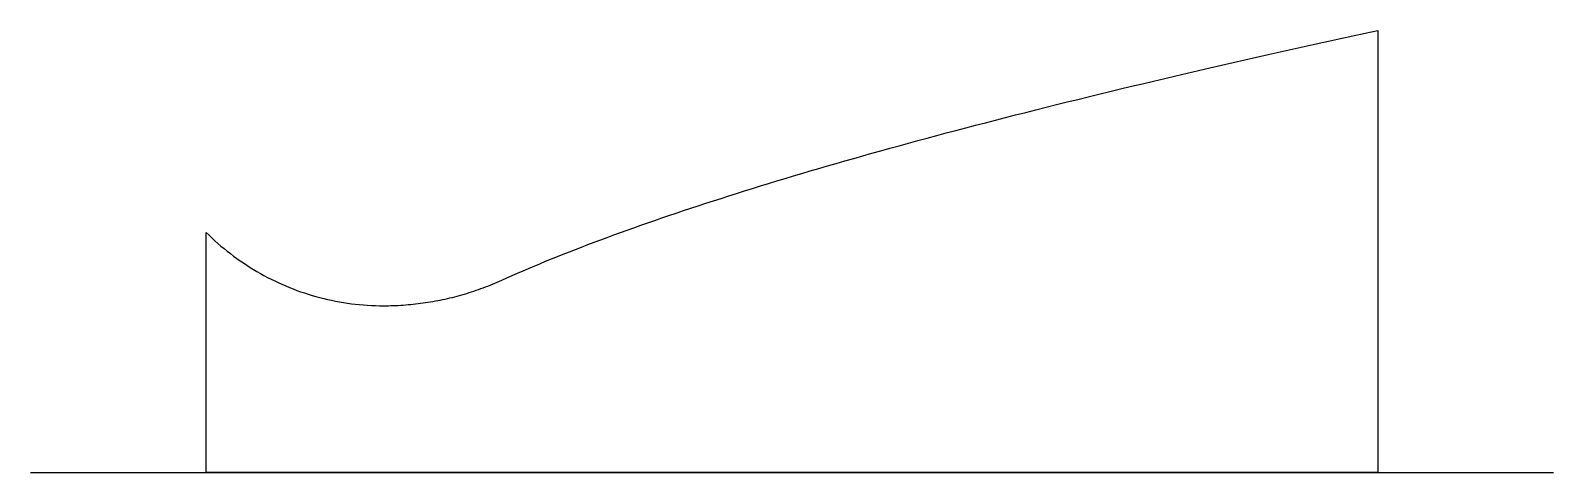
# Model space of a CAD drawing. Header units: millimetres. Extents: x -10 to 33.3, y 0 to 12.6.
import ezdxf

# ---------------------------------------------------------------- set-up
doc = ezdxf.new("R2010")
doc.units = ezdxf.units.MM
doc.layers.add('AXIS_REF', color=1, linetype='Continuous')
doc.layers.add('NOZZLE_PROFILE', color=4, linetype='Continuous')

msp = doc.modelspace()

# ---------------------------------------------------------------- linework, layer by layer
at = {"layer": 'AXIS_REF'}
msp.add_line((-10.038, 0), (33.283, 0), dxfattribs=at)
at = {"layer": 'NOZZLE_PROFILE'}
msp.add_lwpolyline([(-5.038, 6.837), (-4.957, 6.757), (-4.874, 6.678), (-4.79, 6.601), (-4.705, 6.524), (-4.619, 6.45), (-4.531, 6.376), (-4.442, 6.304), (-4.353, 6.234), (-4.262, 6.165), (-4.169, 6.097), (-4.076, 6.031), (-3.982, 5.967), (-3.887, 5.904), (-3.791, 5.842), (-3.694, 5.782), (-3.595, 5.724), (-3.496, 5.667), (-3.396, 5.612), (-3.296, 5.558), (-3.194, 5.506), (-3.091, 5.456), (-2.988, 5.407), (-2.884, 5.36), (-2.779, 5.314), (-2.674, 5.271), (-2.568, 5.229), (-2.461, 5.188), (-2.353, 5.15), (-2.245, 5.113), (-2.136, 5.078), (-2.027, 5.044), (-1.918, 5.013), (-1.807, 4.983), (-1.697, 4.955), (-1.585, 4.929), (-1.474, 4.904), (-1.362, 4.881), (-1.25, 4.86), (-1.137, 4.841), (-1.024, 4.824), (-0.911, 4.808), (-0.798, 4.795), (-0.684, 4.783), (-0.57, 4.773), (-0.457, 4.765), (-0.342, 4.758), (-0.228, 4.754), (-0.114, 4.751), (0, 4.75), (0.071, 4.75), (0.142, 4.751), (0.212, 4.753), (0.283, 4.755), (0.354, 4.758), (0.424, 4.761), (0.495, 4.765), (0.566, 4.77), (0.636, 4.775), (0.707, 4.781), (0.777, 4.787), (0.848, 4.794), (0.918, 4.802), (0.988, 4.81), (1.059, 4.819), (1.129, 4.828), (1.199, 4.838), (1.269, 4.849), (1.339, 4.86), (1.408, 4.872), (1.478, 4.885), (1.548, 4.898), (1.617, 4.912), (1.686, 4.926), (1.756, 4.941), (1.825, 4.956), (1.894, 4.973), (1.962, 4.989), (2.031, 5.007), (2.099, 5.025), (2.168, 5.043), (2.236, 5.062), (2.304, 5.082), (2.372, 5.102), (2.439, 5.123), (2.507, 5.144), (2.574, 5.166), (2.641, 5.189), (2.708, 5.212), (2.775, 5.236), (2.841, 5.26), (2.907, 5.285), (2.973, 5.311), (3.039, 5.337), (3.105, 5.363), (3.17, 5.391), (3.235, 5.418), (3.3, 5.447), (3.365, 5.475), (3.514, 5.542), (3.665, 5.609), (3.818, 5.677), (3.973, 5.744), (4.13, 5.811), (4.29, 5.879), (4.451, 5.946), (4.615, 6.014), (4.78, 6.081), (4.948, 6.149), (5.118, 6.217), (5.29, 6.285), (5.464, 6.353), (5.64, 6.422), (5.819, 6.49), (5.999, 6.558), (6.181, 6.627), (6.366, 6.695), (6.553, 6.764), (6.742, 6.833), (6.932, 6.902), (7.125, 6.971), (7.32, 7.04), (7.518, 7.109), (7.717, 7.179), (7.918, 7.248), (8.122, 7.318), (8.327, 7.387), (8.535, 7.457), (8.745, 7.527), (8.956, 7.597), (9.17, 7.667), (9.386, 7.737), (9.605, 7.807), (9.825, 7.877), (10.047, 7.948), (10.272, 8.018), (10.498, 8.089), (10.727, 8.16), (10.957, 8.231), (11.19, 8.302), (11.425, 8.373), (11.662, 8.444), (11.901, 8.515), (12.143, 8.586), (12.386, 8.658), (12.631, 8.729), (12.879, 8.801), (13.128, 8.873), (13.38, 8.945), (13.634, 9.017), (13.89, 9.089), (14.148, 9.161), (14.408, 9.233), (14.67, 9.305), (14.934, 9.378), (15.201, 9.45), (15.469, 9.523), (15.74, 9.596), (16.012, 9.669), (16.287, 9.741), (16.564, 9.815), (16.843, 9.888), (17.124, 9.961), (17.407, 10.034), (17.693, 10.108), (17.98, 10.181), (18.269, 10.255), (18.561, 10.329), (18.855, 10.403), (19.15, 10.476), (19.448, 10.551), (19.748, 10.625), (20.05, 10.699), (20.354, 10.773), (20.661, 10.848), (20.969, 10.922), (21.279, 10.997), (21.592, 11.072), (21.907, 11.147), (22.223, 11.221), (22.542, 11.297), (22.863, 11.372), (23.186, 11.447), (23.511, 11.522), (23.839, 11.598), (24.168, 11.673), (24.499, 11.749), (24.833, 11.825), (25.168, 11.901), (25.506, 11.977), (25.846, 12.053), (26.188, 12.129), (26.532, 12.205), (26.878, 12.281), (27.226, 12.358), (27.576, 12.434), (27.929, 12.511), (28.283, 12.588), (28.283, 0), (-5.038, 0)], close=True, dxfattribs=at)

doc.saveas('drawing.dxf')
